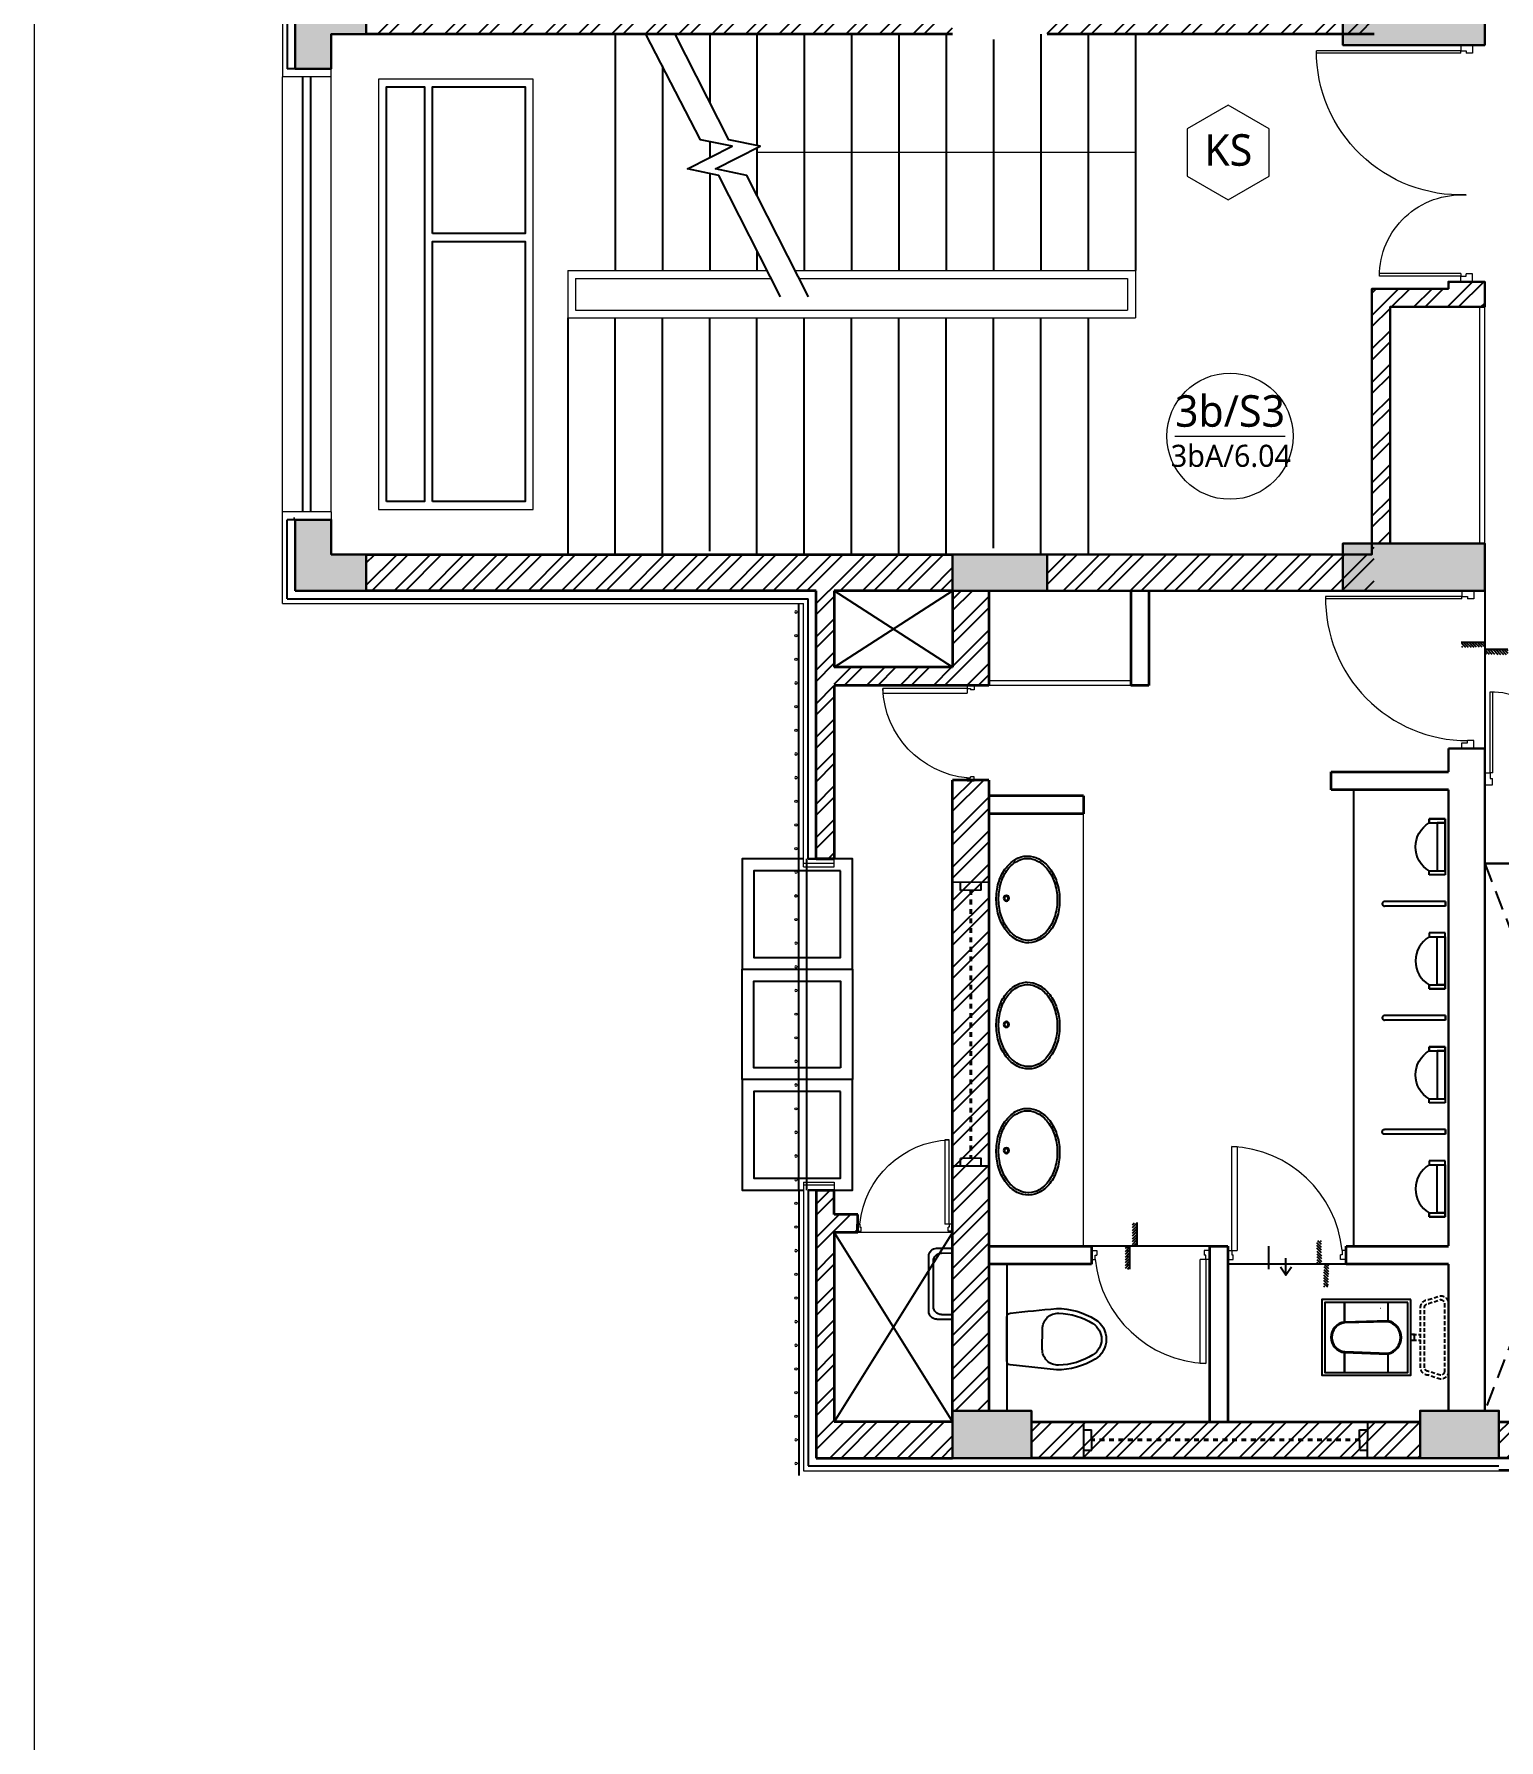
# Model space of a CAD drawing. Header units: millimetres. Extents: x 897770 to 1185420, y -692043 to -233237.
# Drawn here: x 898093 to 907383, y -597352 to -586534 of the extents above; entities that cross this region are included whole.
import ezdxf
from ezdxf.enums import TextEntityAlignment as Align

# ---------------------------------------------------------------- set-up
doc = ezdxf.new("R2010")
doc.units = ezdxf.units.MM
doc.header["$MEASUREMENT"] = 0
for name, pattern in [('Dash', [6, 3, -3]), ('DASHED', [0.75, 0.5, -0.25]), ('HIDDEN', [0.375, 0.25, -0.125])]:
    doc.linetypes.add(name, pattern=pattern)
for name, color, linetype in [('A-Anno Tags', 6, 'Continuous'), ('A-Ele 10', 3, 'Continuous'), ('A-Elevation', 4, 'Continuous'), ('A-Sanitory', 8, 'Continuous'), ('A-Steps', 3, 'Continuous'), ('A-Wall Patt', 8, 'Continuous'), ('A-Window', 4, 'Continuous'), ('Anno_Frames', 7, 'Continuous'), ('Anno_Labels', 7, 'Continuous'), ('S-Conc Patt', 9, 'Continuous')]:
    doc.layers.add(name, color=color, linetype=linetype)
for name, color, linetype, lineweight in [('A-Detail Lines', 8, 'Continuous', 25), ('A-Door', 4, 'Continuous', 9), ('A-Wall Ele', 3, 'Continuous', 20), ('A-Wall Sec', 1, 'Continuous', 30), ('Ann_TitleBlock 2', 5, 'Continuous', 25), ('Anno_Tittleblock', 5, 'Continuous', 13), ('ele l', 6, 'Continuous', 15), ('elevation', 4, 'Continuous', 13), ('P-SANR-FIXT', 6, 'Continuous', 9), ('S-Concrete', 40, 'Continuous', 30), ('ST CLADDING PLAN', 6, 'Continuous', 9), ('Tag', 254, 'Continuous', 13)]:
    doc.layers.add(name, color=color, linetype=linetype, lineweight=lineweight)
doc.styles.get("Standard").update_dxf_attribs({"font": 'trebuc.ttf'})
doc.styles.add('TITLE', font='swissel.ttf', dxfattribs={"height": 4.3})
doc.dimstyles.new('IIITD_WD_M @ 50', dxfattribs={"dimscale": 50, "dimtxt": 2, "dimasz": 0.5, "dimexe": 0.5, "dimexo": 0.25, "dimgap": 0.3, "dimtad": 1, "dimdec": 0, "dimrnd": 1, "dimzin": 0, "dimdsep": 46, "dimtxsty": 'Standard', "dimblk": 'ARCHTICK', "dimcen": 0.2, "dimdle": 1, "dimclrd": 8, "dimclre": 9, "dimadec": 0, "dimazin": 0, "dimtfac": 1, "dimtdec": 0, "dimtofl": 0, "dimtmove": 0, "dimatfit": 0, "dimfxl": 1, "dimtolj": 1, "dimtzin": 0, "dimlwd": -1, "dimlwe": -1, "dimarcsym": 0})

# ---------------------------------------------------------------- blocks, each defined once
blk = doc.blocks.new('block lft')
at = {"layer": 'S-Conc Patt'}
for points in [[(798695, -278696), (799145, -278696), (799145, -278926), (798925, -278926), (798925, -279146), (798695, -279146)], [(805340, -278696), (805340, -278996), (806240, -278996), (806240, -278696)], [(798695, -282456), (799145, -282456), (799145, -282226), (798925, -282226), (798925, -282006), (798695, -282006)], [(802865, -282226), (802865, -282456), (803465, -282456), (803465, -282226)], [(806240, -282456), (806240, -282156), (805340, -282156), (805340, -282456)], [(803365, -287956), (803365, -287656), (802865, -287656), (802865, -287956)], [(806330, -287956), (806330, -287656), (805830, -287656), (805830, -287956)]]:
    blk.add_hatch(color=256, dxfattribs=at).paths.add_polyline_path(points)
at = {"layer": 'S-Concrete'}
for points in [[(798695, -278696), (799145, -278696), (799145, -278926), (798925, -278926), (798925, -279146), (798695, -279146)], [(798695, -282456), (799145, -282456), (799145, -282226), (798925, -282226), (798925, -282006), (798695, -282006)], [(802865, -287956), (802865, -287656), (803365, -287656), (803365, -287956)]]:
    blk.add_lwpolyline(points, close=True, dxfattribs=at)
at = {"layer": 'S-Concrete', "elevation": 0}
for points in [[(805340, -278696), (805340, -278996), (806240, -278996), (806240, -278696)], [(802865, -282456), (802865, -282226), (803465, -282226), (803465, -282456)], [(805340, -282456), (805340, -282156), (806240, -282156), (806240, -282456)], [(805830, -287956), (805830, -287656), (806330, -287656), (806330, -287956)]]:
    blk.add_lwpolyline(points, close=True, dxfattribs=at)
blk = doc.blocks.new('t4ww4tw3')
at = {"color": 6}
blk.add_blockref('block lft', (-48947, -228655), dxfattribs=at)
blk = doc.blocks.new('Big Door Garbage')
at = {"layer": 'A-Detail Lines', "lineweight": 18}
for centre, radius, start, end in [((-12515, 128703), 515, 270, 3.8969), ((-11085, 128703), 915, 177.8078, 270)]:
    blk.add_arc(centre, radius, start, end, dxfattribs=at)
at = {"layer": 'ele l', "lineweight": 18}
for p, q in [((-12550, 128778), (-12500, 128778)), ((-12550, 128703), (-12550, 128778)), ((-12515, 128738), (-12500, 128738)), ((-12515, 128703), (-12515, 128738)), ((-12500, 128778), (-12500, 128738)), ((-11100, 128778), (-11100, 128738)), ((-11050, 128778), (-11100, 128778)), ((-11085, 128738), (-11100, 128738)), ((-11085, 128703), (-11085, 128738)), ((-11050, 128703), (-11050, 128778)), ((-12550, 128703), (-12515, 128703)), ((-12515, 128703), (-12515, 128188)), ((-12499, 128703), (-12515, 128703)), ((-12499, 128703), (-12499, 128188)), ((-11101, 128703), (-11101, 127788)), ((-11101, 128703), (-11085, 128703)), ((-11050, 128703), (-11085, 128703)), ((-11085, 128703), (-11085, 127788))]:
    blk.add_line(p, q, dxfattribs=at)
blk = doc.blocks.new('Door Tag')
blk.add_line((-3.5, 0), (3.5, 0))
blk.add_circle((0, 0), 4)
blk.add_attdef('DW_NAME', text='', height=2).set_placement((0, 0), align=Align.BOTTOM_CENTER)
blk.add_attdef('SHEET_NO', text='', height=1.4).set_placement((0.05, -0.54), align=Align.TOP_CENTER)
blk = doc.blocks.new('Room Tag with Finish')
blk.add_lwpolyline([(0, 0), (-2.6, -1.5), (-2.6, -4.5), (0, -6), (2.6, -4.5), (2.6, -1.5)], close=True)
at = {"layer": 'Anno_Frames'}
blk.add_attdef('ROOM_NAME', text='', height=2.5, dxfattribs=at).set_placement((0, 0), align=Align.BOTTOM_CENTER)
blk.add_attdef('FF', text='', height=2, dxfattribs=at).set_placement((0, -1.85), align=Align.TOP_CENTER)
blk = doc.blocks.new('Flush - 750 x 2100 mm-11-03_ff')
at = {"layer": 'A-Door'}
blk.add_arc((360, 24), 734, 185.7462, 267.6231, dxfattribs=at)
at = {"layer": 'ele l'}
for p, q in [((-395, 6), (-360, 6)), ((-395, 6), (-395, -50)), ((-360, 6), (-360, -24)), ((320, 6), (320, -24)), ((355, 6), (320, 6)), ((355, 6), (355, -50)), ((-395, -50), (-370, -50)), ((-370, -24), (-360, -24)), ((-370, -50), (-370, -24)), ((330, -50), (295, -50)), ((295, -710), (295, -50)), ((330, -24), (320, -24)), ((330, -50), (330, -24)), ((330, -50), (330, -710)), ((355, -50), (330, -50)), ((330, -710), (295, -710))]:
    blk.add_line(p, q, dxfattribs=at)
blk = doc.blocks.new('ABL_Door_S - 1000 x 2100-11-3 Second Floor Lvl')
at = {"layer": 'A-Door'}
blk.add_arc((-450, -2.5), 900, 269.04503, 0, dxfattribs=at)
at = {"layer": 'ele l'}
for p, q in [((-500, 37.5), (-450, 37.5)), ((-500, -37.5), (-500, 37.5)), ((-450, 37.5), (-450, -2.5)), ((450, 37.5), (450, -2.5)), ((500, 37.5), (450, 37.5)), ((500, -37.5), (500, 37.5)), ((-500, -37.5), (-465, -37.5)), ((-465, -2.5), (-450, -2.5)), ((-465, -37.5), (-465, -2.5)), ((-465, -37.5), (-465, -902.4)), ((-450, -37.5), (-465, -37.5)), ((-450, -37.5), (-450, -902.5)), ((465, -2.5), (450, -2.5)), ((465, -37.5), (465, -2.5)), ((500, -37.5), (465, -37.5))]:
    blk.add_line(p, q, dxfattribs=at)
blk = doc.blocks.new('VENT IIITD ACAD 1900')
at = {"layer": 'A-Window'}
for p, q in [((955419, -358755, 0), (955479, -358533, 0)), ((955466, -358581, 0), (955514, -358594, 0)), ((955481, -358720, 0), (955514, -358594, 0)), ((955432, -358707, 0), (955481, -358720, 0)), ((957158, -359221, 0), (957218, -358999, 0)), ((957123, -359160, 0), (957156, -359034, 0)), ((957156, -359034, 0), (957205, -359047, 0)), ((957123, -359160, 0), (957171, -359173, 0))]:
    blk.add_line(p, q, dxfattribs=at)
at = {"layer": 'A-Window', "color": 2, "linetype": 'Dash', "lineweight": 40, "ltscale": 10}
blk.add_line((957140, -359097, 0), (955497, -358657, 0), dxfattribs=at)
blk = doc.blocks.new('Urinal Screen _1_ - Urinal Screen _1_-14-03_ff')
at = {"layer": 'A-Sanitory'}
for p, q in [((15, 0), (-15, 0)), ((-15, 0), (15, 0)), ((-15, 0), (-15, -385)), ((15, 0), (15, -385))]:
    blk.add_line(p, q, dxfattribs=at)
for centre, radius, start, end in [((0, -262), 38.2, 113.1366, 113.1366), ((0, -385), 15, 180, 0)]:
    blk.add_arc(centre, radius, start, end, dxfattribs=at)
blk = doc.blocks.new('Urinal _1_ - Urinal _1_-16-03_ff')
at = {"layer": 'A-Sanitory'}
for p, q in [((69, -115), (-287, -115)), ((-287, -115), (-287, -217)), ((-287, -115), (-287, -217)), ((-261, -115), (-287, -115)), ((-261, -166), (-261, -115)), ((-261, -115), (43, -115)), ((-261, -217), (-261, -115)), ((43, -166), (-261, -166)), ((43, -115), (43, -166)), ((43, -217), (43, -115)), ((43, -115), (69, -115)), ((69, -217), (69, -115)), ((69, -115), (69, -217)), ((-287, -217), (-261, -217)), ((-287, -217), (-261, -217)), ((43, -217), (69, -217)), ((69, -217), (43, -217))]:
    blk.add_line(p, q, dxfattribs=at)
blk.add_arc((-109, -125), 178, 211.0027, 328.9973, dxfattribs=at)
blk.add_arc((-109, -125), 178, 211.0027, 328.9973, dxfattribs=at)
blk = doc.blocks.new('trhedhyjeyrthe5654')
blk.add_line((959558, -373861, 0), (959569, -373863, 0))
blk.add_circle((959576, -373865, 0), 6.97)
blk = doc.blocks.new('basin2')
for points in [[(278, -206, 0.12976), (261, -133, 0.106426), (201, -63, 0.084431), (116, -18, 0.073534), (7, 0, 0.073534), (-102, -14, 0.084431), (-188, -55, 0.106426), (-251, -122, 0.12976), (-272, -195, 0.12976), (-254, -269, 0.106426), (-194, -339, 0.084431), (-109, -383, 0.073534), (-1, -402, 0.073534), (108, -388, 0.084431), (195, -347, 0.106426), (258, -279, 0.12976)], [(263, -201, 0.119977), (247, -140, 0.106426), (192, -75, 0.084431), (111, -33, 0.073534), (7, -15, 0.073534), (-97, -28, 0.084431), (-180, -67, 0.106426), (-238, -130, 0.12976), (-257, -196, 0.009633), (-257, -201, 0.119977), (-240, -262, 0.106426), (-185, -327, 0.084431), (-104, -369, 0.073534), (0, -387, 0.073534), (104, -373, 0.084431), (187, -334, 0.106426), (245, -272, 0.12976), (263, -206, 0.009633)]]:
    blk.add_lwpolyline(points, format="xyb", close=True)
for radius in [17.8, 12.2]:
    blk.add_circle((-4, -64), radius)
blk = doc.blocks.new('weweewwer')
at = {"layer": 'A-Detail Lines'}
for p, q in [((958916, -372539, 0), (958848, -372521, 0)), ((958953, -372518, 0), (958856, -372492, 0)), ((958876, -372881, 0), (958951, -372600, 0)), ((958897, -372917, 0), (958988, -372579, 0)), ((958836, -372953, 0), (958740, -372927, 0)), ((958815, -372916, 0), (958747, -372898, 0))]:
    blk.add_line(p, q, dxfattribs=at)
for centre, start, end in [((958903, -372588, 0), 345, 75), ((958940, -372566, 0), 345, 75), ((958828, -372868, 0), 255, 345), ((958849, -372904, 0), 255, 345)]:
    blk.add_arc(centre, 50, start, end, dxfattribs=at)
blk = doc.blocks.new('WC India')
at = {"linetype": 'DASHED', "ltscale": 50}
for p, q in [((-1392966, 276690), (-1392966, 276740)), ((-1392930, 276690), (-1392930, 276740))]:
    blk.add_line(p, q, dxfattribs=at)
for points in [[(-1393213, 276866), (-1393188, 276790, 0.414214), (-1393138, 276740), (-1392758, 276740, 0.414214), (-1392708, 276790), (-1392683, 276866, 0.414214), (-1392733, 276916), (-1393163, 276916, 0.414214)], [(-1393188, 276866), (-1393163, 276790, 0.414214), (-1393138, 276765), (-1392758, 276765, 0.414214), (-1392733, 276790), (-1392708, 276866, 0.414214), (-1392733, 276891), (-1393163, 276891, 0.414214)]]:
    blk.add_lwpolyline(points, format="xyb", close=True, dxfattribs=at)
for points in [[(-1392708, 276678), (-1392708, 276114), (-1393188, 276114), (-1393188, 276678)], [(-1392726, 276660), (-1392726, 276132), (-1393170, 276132), (-1393170, 276660)]]:
    blk.add_lwpolyline(points, close=True)
blk.add_lwpolyline([(-1392842, 276534), (-1392850, 276258, -0.899983), (-1393044, 276258), (-1393054, 276533, -0.799392)], format="xyb", close=True)
blk.add_lwpolyline([(-1392966, 276678), (-1392966, 276702), (-1392930, 276702), (-1392930, 276678)])
at = {"layer": 'A-Detail Lines'}
blk.add_lwpolyline([(-1392848, 276533), (-1392856, 276258, -0.897689), (-1393038, 276259), (-1393048, 276533, -0.793494), (-1392848, 276533)], format="xyb", close=True, dxfattribs=at)
at = {"layer": 'S-Conc Patt'}
for p, q in [((-1393170, 276534), (-1393054, 276534)), ((-1392842, 276534), (-1392726, 276534)), ((-1393044, 276258), (-1393170, 276258)), ((-1393170, 276258), (-1393044, 276258)), ((-1392850, 276258), (-1392726, 276258)), ((-1392726, 276258), (-1392850, 276258))]:
    blk.add_line(p, q, dxfattribs=at)
blk = doc.blocks.new('_ArchTick')
at = {"color": 0, "linetype": 'ByBlock', "const_width": 0.15}
blk.add_lwpolyline([(-0.5, -0.5), (0.5, 0.5)], dxfattribs=at)
blk = doc.blocks.new('IIITD WD A1- L Format Library')
at = {"layer": 'Anno_Tittleblock', "color": 5}
blk.add_lwpolyline([(0, -7.57), (775, -7.57), (775, 573.91), (0, 573.91)], close=True, dxfattribs=at)
at = {"style": 'TITLE'}
for tag, p, height in [('PROJECT NAME 1', (779.17, 137.4), 2.98), ('PROJECT NAME 2', (779.17, 132.23), 2.98), ('PROJECT_NAME_3', (779.17, 127.37), 2.98), ('1:100@A1', (818.06, 91.92), 2.25), ('A-2.03', (844.81, 84.28), 4), ('03.04.11', (821.96, 84.64), 2.25), ('A', (858.85, 75.94), 3.66), ('AC', (827.5, 76.14), 2.25)]:
    blk.add_attdef(tag, p, '', height=height, dxfattribs=at)
for p in [(780.3, 113.01), (780.3, 106.37)]:
    blk.add_attdef('FIRST FLOOR PLAN', text='', height=3.39, dxfattribs=at).set_placement(p, align=Align.TOP_LEFT)
blk = doc.blocks.new('wtrtrwtw')
at = {"layer": 'A-Detail Lines'}
h = blk.add_hatch(dxfattribs=at)
h.set_pattern_fill('ANSI31', color=256, scale=100, style=0)
h.set_pattern_definition([(135, (916028.748, -393034.829), (8.838835, 8.838835), [])])
h.paths.add_polyline_path([(907293, -362284), (907439, -362284), (907439, -362314), (907293, -362314)])
h.paths.add_polyline_path([(907146, -362238), (907293, -362238), (907293, -362268), (907146, -362268)])
h = blk.add_hatch(dxfattribs=at)
h.set_pattern_fill('ANSI31', color=256, scale=100, angle=270, style=0)
h.set_pattern_definition([(45, (874292.26, -374801.776), (8.838835, -8.838835), [])])
h.paths.add_polyline_path([(905043, -366066), (905043, -366212), (905014, -366212), (905014, -366066)])
h.paths.add_polyline_path([(905089, -365919), (905089, -366066), (905059, -366066), (905059, -365919)])
h = blk.add_hatch(dxfattribs=at)
h.set_pattern_fill('ANSI31', color=256, scale=100, angle=270, style=0)
h.set_pattern_definition([(315, (875505.736, -357444.365), (8.838835, 8.838835), [])])
h.paths.add_polyline_path([(906257, -366181), (906257, -366034), (906227, -366034), (906227, -366181)])
h.paths.add_polyline_path([(906303, -366327), (906303, -366181), (906273, -366181), (906273, -366327)])
at = {"layer": 'A-Wall Patt'}
h = blk.add_hatch(dxfattribs=at)
h.set_pattern_fill('ANSI32', color=256, scale=400, style=0)
h.set_pattern_definition([(45, (903109.64, -366492.31), (-106.066, 106.066), []), (45, (903180.35, -366492.31), (-106.066, 106.066), [])])
h.paths.add_polyline_path([(903168, -365981), (903318, -365981), (903318, -365972), (903310, -365972), (903310, -365927), (903318, -365927), (903318, -365866), (903168, -365866), (903168, -365711), (903053, -365711), (903053, -367411), (903918, -367411), (903918, -367181), (903168, -367181), (903168, -367181)])
h.paths.add_polyline_path([(903918, -362396), (903918, -362511), (903168, -362511), (903168, -362396)])
h.paths.add_polyline_path([(904148, -362511), (903918, -362511), (903918, -361911), (904148, -361911)])
h.paths.add_polyline_path([(903918, -363111), (904148, -363111), (904148, -367111), (903918, -367111)])
h = blk.add_hatch(dxfattribs=at)
h.set_pattern_fill('ANSI32', color=256, scale=400, style=0)
h.paths.add_polyline_path([(903053, -361911), (903168, -361911), (903168, -363611), (903053, -363611)])
at = {"layer": 'A-Anno Tags'}
for p, q in [((899798, -361411), (899798, -358651)), ((899848, -361411), (899848, -358651)), ((906413, -366181, 0), (905663, -366181, 0))]:
    blk.add_line(p, q, dxfattribs=at)
at = {"layer": 'A-Detail Lines'}
for p, q in [((903168, -362396, 0), (903918, -361911, 0)), ((903918, -362396, 0), (903168, -361911, 0)), ((907293, -361911, 0), (907293, -362911, 0)), ((907293, -362238, 0), (907144, -362238, 0)), ((907439, -362284, 0), (907293, -362284, 0)), ((905089, -366066, 0), (905089, -365917, 0)), ((903168, -365981, 0), (903918, -367181, 0)), ((903918, -365981, 0), (903168, -367181, 0)), ((905548, -366066, 0), (904798, -366066, 0)), ((905043, -366212, 0), (905043, -366066, 0)), ((905924, -366212, 0), (905924, -366066, 0))]:
    blk.add_line(p, q, dxfattribs=at)
at = {"layer": 'A-Door'}
blk.add_line((903918, -365981, 0), (903318, -365981, 0), dxfattribs=at)
at = {"layer": 'A-Ele 10'}
for p, q in [((902943, -365711, 0), (902943, -363611, 0)), ((902993, -365711, 0), (902993, -363611, 0))]:
    blk.add_line(p, q, dxfattribs=at)
at = {"layer": 'A-Elevation', "elevation": 0}
for points in [[(902973, -363611), (902583, -363611), (902583, -364311), (903283, -364311), (903283, -363611), (903168, -363611)], [(903168, -365711), (903283, -365711), (903283, -365011), (902583, -365011), (902583, -365711), (902973, -365711)]]:
    blk.add_lwpolyline(points, dxfattribs=at)
for points in [[(903208, -363686), (902658, -363686), (902658, -364236), (903208, -364236)], [(903283, -365011), (902583, -365011), (902583, -364311), (903283, -364311)], [(903208, -364936), (902658, -364936), (902658, -364386), (903208, -364386)], [(903208, -365086), (902658, -365086), (902658, -365636), (903208, -365636)]]:
    blk.add_lwpolyline(points, close=True, dxfattribs=at)
at = {"layer": 'A-Sanitory'}
for p, q in [((906463, -366066, 0), (906463, -363173, 0)), ((904147, -364947, 0), (904147, -364972, 0)), ((904148, -365230, 0), (904148, -365108, 0)), ((904148, -365108, 0), (904148, -365230, 0)), ((904263, -366181, 0), (904263, -367111, 0))]:
    blk.add_line(p, q, dxfattribs=at)
at = {"layer": 'A-Sanitory', "linetype": 'ByBlock', "elevation": 0}
for points in [[(904577, -366852), (904284, -366820, -0.384412), (904262, -366796), (904263, -366516, -0.383904), (904285, -366491, -0.001434), (904577, -366462, -0.140641), (904823, -366532, -0.259738), (904893, -366658, -0.259738), (904822, -366783, -0.139471)], [(904487, -366721), (904488, -366592, -0.422961), (904591, -366492, -0.13189), (904807, -366558, -0.259738), (904863, -366658, -0.259738), (904807, -366757, -0.13189), (904590, -366822, -0.422961)]]:
    blk.add_lwpolyline(points, format="xyb", close=True, dxfattribs=at)
at = {"layer": 'A-Wall Patt'}
for p, q in [((899698, -358101, 0), (899698, -358601)), ((899748, -358601), (899698, -358601)), ((899748, -361461), (899698, -361461)), ((899698, -361961, 0), (899698, -361461)), ((899698, -361961, 0), (903003, -361961, 0)), ((902943, -363611, 0), (902943, -361991, 0)), ((903003, -363611, 0), (903003, -361961)), ((903003, -363611, 0), (903003, -361961, 0)), ((903053, -363611, 0), (903003, -363611, 0)), ((903003, -363611, 0), (903053, -363611, 0)), ((902943, -365711, 0), (902943, -367521, 0)), ((903003, -365711, 0), (903003, -367461, 0)), ((903053, -365711, 0), (903003, -365711, 0)), ((903003, -365711, 0), (903003, -367461, 0)), ((903003, -365711, 0), (903053, -365711, 0)), ((903003, -367461, 0), (907383, -367461))]:
    blk.add_line(p, q, dxfattribs=at)
at = {"layer": 'A-Wall Sec', "lineweight": 35}
for p, q in [((903053, -363611, 0), (903053, -361911, 0)), ((903168, -361911, 0), (903168, -362396, 0)), ((903918, -361911, 0), (903918, -362396, 0)), ((904148, -361911, 0), (904148, -362511, 0)), ((905048, -361911, 0), (905048, -362511, 0)), ((905163, -361911, 0), (905163, -362511, 0)), ((903918, -362396, 0), (903168, -362396, 0)), ((903168, -362511, 0), (903168, -363611, 0)), ((904148, -362511, 0), (903168, -362511, 0)), ((905163, -362511, 0), (905048, -362511, 0)), ((903918, -365981, 0), (903918, -363111, 0)), ((904148, -363111, 0), (903918, -363111, 0)), ((904148, -363111, 0), (904148, -366066, 0)), ((906318, -363173, 0), (906318, -363058, 0)), ((906318, -363058, 0), (907063, -363058, 0)), ((904748, -363211, 0), (904148, -363211, 0)), ((904748, -363211, 0), (904748, -363326, 0)), ((907063, -363173, 0), (906318, -363173, 0)), ((904748, -363326, 0), (904148, -363326, 0)), ((903053, -363611, 0), (903168, -363611, 0)), ((903168, -363611, 0), (903053, -363611, 0)), ((903053, -365711, 0), (903168, -365711, 0)), ((903053, -365711, 0), (903053, -367411, 0)), ((903168, -365866, 0), (903168, -365711, 0)), ((903318, -365866, 0), (903168, -365866, 0)), ((903318, -365981, 0), (903318, -365866, 0)), ((903318, -365981, 0), (903168, -365981, 0)), ((903168, -365981, 0), (903168, -367181, 0)), ((903918, -367181, 0), (903918, -365981, 0)), ((904148, -366066, 0), (904798, -366066, 0)), ((904148, -366066, 0), (904148, -367111, 0)), ((904148, -366066, 0), (904798, -366066, 0)), ((904798, -366066, 0), (904798, -366181, 0)), ((905548, -366066, 0), (905663, -366066, 0)), ((905548, -366066, 0), (905548, -367181, 0)), ((905663, -366066, 0), (905663, -367181, 0)), ((906413, -366066, 0), (907063, -366066, 0)), ((906413, -366181, 0), (906413, -366066, 0)), ((904798, -366181, 0), (904148, -366181, 0)), ((904798, -366181, 0), (904148, -366181, 0)), ((907063, -366181, 0), (906413, -366181, 0)), ((903918, -367181, 0), (903168, -367181, 0)), ((903053, -367411, 0), (903918, -367411, 0))]:
    blk.add_line(p, q, dxfattribs=at)
at = {"layer": 'ele l'}
for p, q in [((905048, -362481, 0), (904148, -362481, 0)), ((905048, -362511, 0), (904148, -362511, 0))]:
    blk.add_line(p, q, dxfattribs=at)
at = {"layer": 'elevation', "ltscale": 5}
for p, q in [((899668, -361411), (899668, -358651)), ((899978, -361411), (899978, -358651))]:
    blk.add_line(p, q, dxfattribs=at)
at = {"layer": 'elevation', "linetype": 'Continuous'}
blk.add_line((904748, -366065, 0), (904748, -363326, 0), dxfattribs=at)
at = {"layer": 'P-SANR-FIXT', "linetype": 'ByBlock'}
blk.add_arc((906631, -366487, 0), 25, 84.4783, 90.3572, dxfattribs=at)
at = {"layer": 'ST CLADDING PLAN'}
for p, q in [((899668, -358071), (899668, -358651)), ((899978, -358651), (899668, -358651)), ((899978, -358651), (899978, -358601)), ((899978, -361411), (899668, -361411)), ((899668, -361991), (899668, -361411)), ((899978, -361411), (899978, -361461)), ((899668, -361991), (902973, -361991, 0)), ((902973, -363661, 0), (902973, -361991, 0)), ((902973, -363641, 0), (902973, -361991, 0)), ((903168, -363641, 0), (902973, -363641, 0)), ((902973, -363661, 0), (903168, -363661, 0)), ((903168, -363661, 0), (903168, -363611, 0)), ((903168, -363641, 0), (903168, -363611, 0)), ((902973, -365661, 0), (902973, -367491, 0)), ((902973, -365661, 0), (903168, -365661, 0)), ((902973, -365681, 0), (902973, -367491, 0)), ((903168, -365681, 0), (902973, -365681, 0)), ((903168, -365661, 0), (903168, -365711, 0)), ((903168, -365681, 0), (903168, -365711, 0)), ((902973, -367491, 0), (907383, -367491, 0))]:
    blk.add_line(p, q, dxfattribs=at)
at = {"layer": 'A-Door', "rotation": 270}
blk.add_blockref('ABL_Door_S - 1000 x 2100-11-3 Second Floor Lvl', (907186, -362411, 0), dxfattribs=at)
at = {"layer": 'A-Door', "zscale": 0.81}
for p, xscale, yscale, rotation in [((904050, -362798, 0), -0.8100000000000003, 0.8100000000000003, 270), ((903630, -365967, 0), -0.8099999999999997, 0.8099999999999997, 179.9999999969973)]:
    blk.add_blockref('Flush - 750 x 2100 mm-11-03_ff', p, dxfattribs=dict(at, xscale=xscale, yscale=yscale, rotation=rotation))
at = {"layer": 'A-Door', "extrusion": (0, 0, -1), "xscale": -1, "zscale": -1, "rotation": 180}
blk.add_blockref('Flush - 750 x 2100 mm-11-03_ff', (-906018, -366145, 0), dxfattribs=at)
at = {"layer": 'A-Door', "extrusion": (0, 0, -1), "xscale": -1, "zscale": -1}
blk.add_blockref('Flush - 750 x 2100 mm-11-03_ff', (-905193, -366101, 0), dxfattribs=at)
at = {"layer": 'A-Sanitory', "xscale": -1}
for name, p, rotation in [('Urinal _1_ - Urinal _1_-16-03_ff', (907157, -363426, 0), 270), ('basin2', (904195, -363865, 0), 90), ('basin2', (904195, -364665, 0), 90), ('Urinal _1_ - Urinal _1_-16-03_ff', (907157, -364872, 0), 270), ('basin2', (904195, -365465, 0), 90), ('Urinal Screen _1_ - Urinal Screen _1_-14-03_ff', (907043, -365342, 0), 270), ('WC India', (630146, 1026302, 0), 270)]:
    blk.add_blockref(name, p, dxfattribs=dict(at, rotation=rotation))
at = {"layer": 'A-Sanitory', "rotation": 270}
for name, p in [('Urinal Screen _1_ - Urinal Screen _1_-14-03_ff', (907043, -363896, 0)), ('Urinal _1_ - Urinal _1_-16-03_ff', (907157, -364367, 0)), ('Urinal Screen _1_ - Urinal Screen _1_-14-03_ff', (907043, -364619, 0)), ('Urinal _1_ - Urinal _1_-16-03_ff', (907157, -365813, 0))]:
    blk.add_blockref(name, p, dxfattribs=at)
at = {"layer": 'A-Window', "ltscale": 5}
for p, rotation in [((804898, -1381277, 0), 105.0000000035593), ((-110967, -268161, 0), 15.00000000182676)]:
    blk.add_blockref('VENT IIITD ACAD 1900', p, dxfattribs=dict(at, rotation=rotation))
at = {"layer": 'ele l'}
for name, p, xscale, rotation in [('trhedhyjeyrthe5654', (1926567, -249276, 0), -0.9999999999999998, 344.9999999844788), ('trhedhyjeyrthe5654', (1926567, -249726, 0), -1, 344.9999999922241), ('trhedhyjeyrthe5654', (1926567, -250176, 0), -1, 344.9999999922241), ('trhedhyjeyrthe5654', (1926567, -250326, 0), -1, 344.9999999922241), ('trhedhyjeyrthe5654', (1926567, -250926, 0), -1, 344.9999999922241), ('trhedhyjeyrthe5654', (1926567, -251076, 0), -1, 344.9999999922241), ('trhedhyjeyrthe5654', (1926567, -251376, 0), -1, 344.9999999924805), ('trhedhyjeyrthe5654', (1926567, -251526, 0), -1, 344.9999999921808), ('trhedhyjeyrthe5654', (1926567, -251676, 0), -1, 344.9999999921808), ('trhedhyjeyrthe5654', (1926567, -252126, 0), -1, 344.9999999935883), ('trhedhyjeyrthe5654', (1926567, -252276, 0), -1, 344.9999999935883), ('trhedhyjeyrthe5654', (1926567, -252576, 0), -1, 345.0000000000279), ('trhedhyjeyrthe5654', (1926567, -252726, 0), -1, 345.0000000000279), ('trhedhyjeyrthe5654', (1926567, -252876, 0), -1, 345.0000000000279), ('weweewwer', (1926509, -254451, 0), -1, 344.9999999999998), ('trhedhyjeyrthe5654', (1926567, -253326, 0), -1, 345.0000000000279), ('trhedhyjeyrthe5654', (1926567, -253776, 0), -1, 345.0000000000279), ('trhedhyjeyrthe5654', (1926567, -253926, 0), -1, 345.0000000000279), ('trhedhyjeyrthe5654', (1926567, -254526, 0), -1, 345.0000000000279), ('trhedhyjeyrthe5654', (1926567, -254676, 0), -1, 345.0000000000279)]:
    blk.add_blockref(name, p, dxfattribs=dict(at, xscale=xscale, rotation=rotation))
for p, rotation in [((1926567, -474967, 0), 194.999893704891), ((1926567, -475117, 0), 194.999893704891), ((1926567, -475417, 0), 194.9998937113306), ((1926567, -475567, 0), 194.9998937113306), ((1926567, -476017, 0), 194.9998937127383), ((1926567, -476167, 0), 194.9998937127383), ((1926567, -476317, 0), 194.9998937124385), ((1926567, -476617, 0), 194.9998937126947), ((1926567, -476767, 0), 194.9998937126947), ((1926567, -477367, 0), 194.9998937126947), ((1926567, -477517, 0), 194.9998937126947), ((1926567, -477967, 0), 194.9998937126947), ((1926567, -478567, 0), 194.9998937160795), ((1926567, -478717, 0), 194.9998937160795), ((1926567, -479017, 0), 194.9998937191344), ((1926567, -479167, 0), 194.9998937191344), ((1926567, -479617, 0), 194.999893720542), ((1926567, -479767, 0), 194.999893720542), ((1926567, -479917, 0), 194.9998937202422)]:
    blk.add_blockref('trhedhyjeyrthe5654', p, dxfattribs=dict(at, rotation=rotation))
at = {"layer": 'A-Anno Tags'}
blk.add_leader([(906032, -366251, 0), (906032, -366143, 0)], dimstyle='IIITD_WD_M @ 50', override={"dimasz": 1, "dimclrd": 256, "dimldrblk": 'Open90', "dimfxl": 2, "dimfxlon": 1}, dxfattribs=at)

msp = doc.modelspace()

# ---------------------------------------------------------------- hatches: boundary and pattern name
at = {"layer": 'A-Wall Patt'}
h = msp.add_hatch(dxfattribs=at)
h.set_pattern_fill('ANSI32', color=256, scale=400, style=0)
h.set_pattern_definition([(45, (903350.24, -586424.8), (-106.066, 106.066), []), (45, (903420.95, -586424.8), (-106.066, 106.066), [])])
h.paths.add_polyline_path([(903917.5, -586304.4), (903167.5, -586304.4), (903052.5, -586304.4), (900197.5, -586304.4), (900197.5, -586534.4), (903917.5, -586534.4)])
h.paths.add_polyline_path([(906592.5, -586534.4), (906592.5, -586304.4), (904517.5, -586304.4), (904517.5, -586534.4)])
h = msp.add_hatch(dxfattribs=at)
h.set_pattern_fill('ANSI32', color=256, scale=400, style=0)
h.set_pattern_definition([(45, (902208.09, -589930.33), (-106.066, 106.066), []), (45, (902278.8, -589930.33), (-106.066, 106.066), [])])
h.paths.add_polyline_path([(903917.5, -589834.4), (900197.5, -589834.4), (900197.5, -590064.4), (903052.5, -590064.4), (903167.5, -590064.4), (903917.5, -590064.4)])
h.paths.add_polyline_path([(907292.5, -588104.4), (907062.5, -588104.4), (907062.5, -588149.4), (906577.5, -588149.4), (906577.5, -588502.9), (906692.5, -588508.2), (906692.5, -588264.4), (907292.5, -588264.4)])
h.paths.add_polyline_path([(906692.5, -588508.2), (906577.5, -588502.9), (906577.5, -589834.4), (904517.5, -589834.4), (904517.5, -590064.4), (906592.5, -590064.4), (906592.5, -589764.4), (906692.5, -589764.4)])
h = msp.add_hatch(dxfattribs=at)
h.set_pattern_fill('ANSI32', color=256, scale=400, style=0)
h.set_pattern_definition([(45, (-7e-06, -78953.36), (-106.066017, 106.066017), []), (45, (70.71, -78953.36), (-106.066017, 106.066017), [])])
h.paths.add_polyline_path([(908742.5, -595334.4), (907382.5, -595334.4), (907382.5, -595564.4), (908742.5, -595564.4)])
h.paths.add_polyline_path([(906882.5, -595334.4), (905547.5, -595334.4), (904417.5, -595334.4), (904417.5, -595564.4), (906882.5, -595564.4)])

# ---------------------------------------------------------------- linework, layer by layer
at = {"layer": 'A-Elevation'}
for p, q in [((901777.5, -586530.1, 0), (901777.5, -588034.4, 0)), ((902377.5, -586534.4, 0), (902377.5, -586966, 0)), ((902677.5, -586534.4, 0), (902677.5, -587241.2, 0)), ((902977.5, -586534.4, 0), (902977.5, -588034.4, 0)), ((903277.5, -586534.4, 0), (903277.5, -588034.4, 0)), ((903577.5, -586534.4, 0), (903577.5, -588034.4, 0)), ((903877.5, -586534.4, 0), (903877.5, -588034.4, 0)), ((904177.5, -586569.4, 0), (904177.5, -588034.4, 0)), ((904477.5, -586534.4, 0), (904477.5, -588034.4, 0)), ((904777.5, -586534.4, 0), (904777.5, -588034.4, 0)), ((905077.5, -586534.4, 0), (905077.5, -588034.4, 0)), ((902077.5, -586735.8, 0), (902077.5, -588034.4, 0)), ((902377.5, -587216, 0), (902377.5, -587317.3, 0)), ((902677.5, -587255.6, 0), (902677.5, -587556.5, 0)), ((902377.5, -587418.6, 0), (902377.5, -588034.4, 0)), ((902677.5, -587907.8, 0), (902677.5, -588034.4, 0)), ((901477.5, -588334.4, 0), (901477.5, -589830.1, 0)), ((901777.5, -589830.1, 0), (901777.5, -588334.4, 0)), ((902077.5, -589830.1, 0), (902077.5, -588334.4, 0)), ((902377.5, -589813.1, 0), (902377.5, -588334.4, 0)), ((902677.5, -589830.1, 0), (902677.5, -588334.4, 0)), ((902977.5, -589830.1, 0), (902977.5, -588334.4, 0)), ((903277.5, -589830.1, 0), (903277.5, -588334.4, 0)), ((903577.5, -589830.1, 0), (903577.5, -588334.4, 0)), ((903877.5, -589830.1, 0), (903877.5, -588334.4, 0)), ((904177.5, -589795.1, 0), (904177.5, -588334.4, 0)), ((904477.5, -589830.1, 0), (904477.5, -588334.4, 0)), ((904777.5, -588334.4, 0), (904777.5, -589830.1, 0)), ((899737.5, -589604.4, 0), (899747.5, -589604.4, 0))]:
    msp.add_line(p, q, dxfattribs=at)
at = {"layer": 'A-Steps', "elevation": 0}
for points in [[(902826.4, -588200.8), (902435.1, -587430.5), (902236, -587389.2), (902519.1, -587245.4), (902320, -587204.1), (901973.3, -586534.4)], [(903004.9, -588200.8), (902613.5, -587430.5), (902414.5, -587389.2), (902697.6, -587245.4), (902498.5, -587204.1), (902158.3, -586534.4)]]:
    msp.add_lwpolyline(points, dxfattribs=at)
at = {"layer": 'A-Wall Ele'}
for p, q in [((901477.5, -588034.4, 0), (901477.5, -588334.4, 0)), ((901477.5, -588034.4, 0), (902741.8, -588034.4, 0)), ((902920.3, -588034.4, 0), (905077.5, -588034.4, 0)), ((905077.5, -588034.4, 0), (905077.5, -588334.4, 0)), ((901477.5, -588334.4, 0), (905077.5, -588334.4, 0))]:
    msp.add_line(p, q, dxfattribs=at)
at = {"layer": 'A-Wall Patt'}
for points in [[(900327.5, -589499.4), (900327.5, -586869.4), (900569.9, -586869.4), (900569.9, -589499.4)], [(900619.9, -587799.4), (900619.9, -586869.4), (901207.5, -586869.4), (901207.5, -587799.4)], [(900619.9, -589499.4), (900619.9, -587849.4), (901207.5, -587849.4), (901207.5, -589499.4)]]:
    msp.add_lwpolyline(points, close=True, dxfattribs=at)
at = {"layer": 'A-Wall Sec', "lineweight": 35}
for p, q in [((903917.5, -586534.4, 0), (900197.5, -586534.4, 0)), ((903917.5, -586534.4, 0), (903692.5, -586534.4, 0)), ((906592.5, -586534.4, 0), (904517.5, -586534.4, 0)), ((900197.5, -589834.4, 0), (903917.5, -589834.4, 0)), ((903052.5, -590064.4, 0), (900197.5, -590064.4, 0)), ((903917.5, -590064.4, 0), (903167.5, -590064.4, 0)), ((904417.5, -595334.4, 0), (905547.5, -595334.4, 0)), ((905547.5, -595334.4, 0), (906882.5, -595334.4, 0)), ((907382.5, -595334.4, 0), (910842.5, -595334.4, 0)), ((906882.5, -595564.4, 0), (904417.5, -595564.4, 0)), ((909367.5, -595564.4, 0), (907382.5, -595564.4, 0)), ((909367.5, -595644.4, 0), (907382.5, -595644.4))]:
    msp.add_line(p, q, dxfattribs=at)
at = {"layer": 'A-Wall Sec'}
for p, q in [((907062.5, -591211.9, 0), (907062.5, -591064.4, 0)), ((907062.5, -591064.4, 0), (907292.5, -591064.4, 0)), ((907292.5, -595264.4, 0), (907292.5, -591064.4, 0)), ((907062.5, -594219.4, 0), (907062.5, -591326.9, 0)), ((907292.5, -591794.4, 0), (908642.5, -591794.4, 0)), ((907062.5, -594334.4, 0), (907062.5, -595264.4, 0))]:
    msp.add_line(p, q, dxfattribs=at)
at = {"layer": 'A-Wall Sec', "elevation": 0}
msp.add_lwpolyline([(906592.5, -590064.4), (906592.5, -590064.4), (904517.5, -590064.4), (904517.5, -589834.4), (906577.5, -589834.4), (906577.5, -588149.4), (907062.5, -588149.4), (907062.5, -588104.4), (907292.5, -588104.4), (907292.5, -588264.4), (906692.5, -588264.4), (906692.5, -589764.4)], dxfattribs=at)
at = {"layer": 'A-Window', "linetype": 'HIDDEN', "ltscale": 500}
for p, q in [((908642.5, -591794.4, 0), (907292.5, -595264.4, 0)), ((907292.5, -591794.4, 0), (908642.5, -595264.4, 0))]:
    msp.add_line(p, q, dxfattribs=at)
at = {"layer": 'ele l'}
for p, q in [((905077.5, -587284.4, 0), (902677.5, -587284.4, 0)), ((901527.5, -588084.4, 0), (901527.5, -588284.4, 0)), ((901527.5, -588084.4, 0), (902767.5, -588084.4, 0)), ((902945.7, -588084.4, 0), (905027.5, -588084.4, 0)), ((905027.5, -588084.4, 0), (905027.5, -588284.4, 0)), ((901527.5, -588284.4, 0), (905027.5, -588284.4, 0)), ((907262.5, -589764.4, 0), (907262.5, -588264.4, 0)), ((907292.5, -589764.4, 0), (907292.5, -588264.4, 0))]:
    msp.add_line(p, q, dxfattribs=at)
msp.add_lwpolyline([(901257.5, -589549.4), (901257.5, -586819.4), (900277.5, -586819.4), (900277.5, -589549.4)], close=True, dxfattribs=at)

# ---------------------------------------------------------------- block references
at = {"layer": 'A-Detail Lines', "xscale": -1}
for p, rotation in [((778437.2, -575554.4, 0), 270), ((919842.5, -462516.6, 0), 180)]:
    msp.add_blockref('Big Door Garbage', p, dxfattribs=dict(at, rotation=rotation))
at = {"layer": 'Ann_TitleBlock 2', "xscale": 95.87942333735619, "yscale": 95.87942333735619, "zscale": 95.87942333735619}
msp.add_blockref('IIITD WD A1- L Format Library', (898093.1, -621046), dxfattribs=at)
at = {"layer": 'ele l'}
msp.add_blockref('wtrtrwtw', (0, -228153.9, 0), dxfattribs=at)
at = {"layer": 'S-Concrete', "color": 6}
msp.add_blockref('t4ww4tw3', (150000, -78953.4), dxfattribs=at)
at = {"layer": 'Tag'}
ref = msp.add_blockref('Room Tag with Finish', (905666.5, -586984.4, 0), dxfattribs=dict(at, xscale=100, yscale=100, zscale=100))
ref.add_attrib('FF', 'KS', dxfattribs={"layer": 'Anno_Frames', "height": 200}).set_placement((905666.5, -587169.3, 0), align=Align.TOP_CENTER)
ref = msp.add_blockref('Door Tag', (905677.5, -589084.4, 0), dxfattribs=dict(at, xscale=100.0000000000297, yscale=100.0000000000297, zscale=100.0000000000297, rotation=359.9999933410158))
ref.add_attrib('DW_NAME', '3b/S3', dxfattribs={"layer": 'Anno_Labels', "height": 200, "rotation": 359.99999}).set_placement((905677.5, -589084.4, 0), align=Align.BOTTOM_CENTER)
ref.add_attrib('SHEET_NO', '3bA/6.04', dxfattribs={"layer": 'Anno_Labels', "height": 140, "rotation": 359.99999}).set_placement((905682.8, -589138.7, 0), align=Align.TOP_CENTER)

doc.saveas('drawing.dxf')
